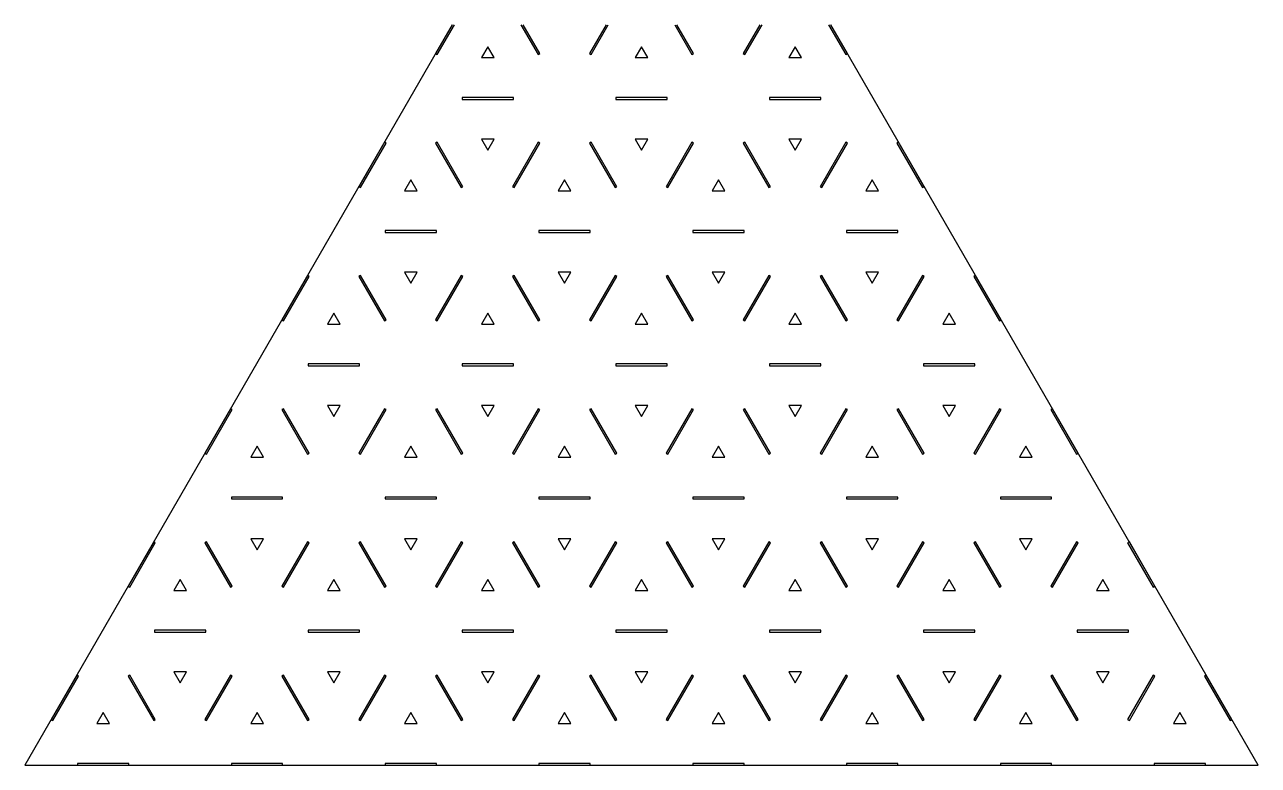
# Model space of a CAD drawing. Header units: inches. Extents: x -3170 to 1154, y -336 to 1536.
# Drawn here: x -1215 to -573, y 1151 to 1536 of the extents above; entities that cross this region are included whole.
import ezdxf

# ---------------------------------------------------------------- set-up
doc = ezdxf.new("R2010")
doc.units = ezdxf.units.IN
doc.header["$MEASUREMENT"] = 0

msp = doc.modelspace()

# ---------------------------------------------------------------- linework, layer by layer
for p, q in [((-992.21, 1535.79), (-1214.63, 1150.54)), ((-992.21, 1535.79), (-1000.87, 1520.79)), ((-1000, 1520.29), (-991.05, 1535.79)), ((-956.48, 1535.79), (-947.53, 1520.29)), ((-946.67, 1520.79), (-955.33, 1535.79)), ((-912.21, 1535.79), (-920.87, 1520.79)), ((-920, 1520.29), (-911.05, 1535.79)), ((-876.48, 1535.79), (-867.53, 1520.29)), ((-866.67, 1520.79), (-875.33, 1535.79)), ((-832.21, 1535.79), (-840.87, 1520.79)), ((-840, 1520.29), (-831.05, 1535.79)), ((-796.48, 1535.79), (-787.53, 1520.29)), ((-786.67, 1520.79), (-795.33, 1535.79)), ((-572.9, 1150.54), (-795.33, 1535.79)), ((-973.77, 1524.35), (-977.06, 1518.64)), ((-970.47, 1518.64), (-973.77, 1524.35)), ((-893.77, 1524.35), (-897.06, 1518.64)), ((-890.47, 1518.64), (-893.77, 1524.35)), ((-813.77, 1524.35), (-817.06, 1518.64)), ((-810.47, 1518.64), (-813.77, 1524.35)), ((-1000.87, 1520.79), (-1000, 1520.29)), ((-977.06, 1518.64), (-970.47, 1518.64)), ((-947.53, 1520.29), (-946.67, 1520.79)), ((-920.87, 1520.79), (-920, 1520.29)), ((-897.06, 1518.64), (-890.47, 1518.64)), ((-867.53, 1520.29), (-866.67, 1520.79)), ((-840.87, 1520.79), (-840, 1520.29)), ((-817.06, 1518.64), (-810.47, 1518.64)), ((-787.53, 1520.29), (-786.67, 1520.79)), ((-987.1, 1497.95), (-987.1, 1496.95)), ((-960.43, 1497.95), (-987.1, 1497.95)), ((-987.1, 1496.95), (-960.43, 1496.95)), ((-960.43, 1496.95), (-960.43, 1497.95)), ((-907.1, 1497.95), (-907.1, 1496.95)), ((-880.43, 1497.95), (-907.1, 1497.95)), ((-907.1, 1496.95), (-880.43, 1496.95)), ((-880.43, 1496.95), (-880.43, 1497.95)), ((-827.1, 1497.95), (-827.1, 1496.95)), ((-800.43, 1497.95), (-827.1, 1497.95)), ((-827.1, 1496.95), (-800.43, 1496.95)), ((-800.43, 1496.95), (-800.43, 1497.95)), ((-970.47, 1476.26), (-977.06, 1476.26)), ((-977.06, 1476.26), (-973.77, 1470.55)), ((-973.77, 1470.55), (-970.47, 1476.26)), ((-890.47, 1476.26), (-897.06, 1476.26)), ((-897.06, 1476.26), (-893.77, 1470.55)), ((-893.77, 1470.55), (-890.47, 1476.26)), ((-810.47, 1476.26), (-817.06, 1476.26)), ((-817.06, 1476.26), (-813.77, 1470.55)), ((-813.77, 1470.55), (-810.47, 1476.26)), ((-1027.53, 1474.6), (-1040.87, 1451.51)), ((-1040, 1451.01), (-1026.67, 1474.1)), ((-1026.67, 1474.1), (-1027.53, 1474.6)), ((-1000, 1474.6), (-1000.87, 1474.1)), ((-1000.87, 1474.1), (-987.53, 1451.01)), ((-986.67, 1451.51), (-1000, 1474.6)), ((-947.53, 1474.6), (-960.87, 1451.51)), ((-960, 1451.01), (-946.67, 1474.1)), ((-946.67, 1474.1), (-947.53, 1474.6)), ((-920, 1474.6), (-920.87, 1474.1)), ((-920.87, 1474.1), (-907.53, 1451.01)), ((-906.67, 1451.51), (-920, 1474.6)), ((-867.53, 1474.6), (-880.87, 1451.51)), ((-880, 1451.01), (-866.67, 1474.1)), ((-866.67, 1474.1), (-867.53, 1474.6)), ((-840, 1474.6), (-840.87, 1474.1)), ((-840.87, 1474.1), (-827.53, 1451.01)), ((-826.67, 1451.51), (-840, 1474.6)), ((-787.53, 1474.6), (-800.87, 1451.51)), ((-800, 1451.01), (-786.67, 1474.1)), ((-786.67, 1474.1), (-787.53, 1474.6)), ((-760, 1474.6), (-760.87, 1474.1)), ((-760.87, 1474.1), (-747.53, 1451.01)), ((-746.67, 1451.51), (-760, 1474.6)), ((-1040.87, 1451.51), (-1040, 1451.01)), ((-1013.77, 1455.07), (-1017.06, 1449.36)), ((-1010.47, 1449.36), (-1013.77, 1455.07)), ((-987.53, 1451.01), (-986.67, 1451.51)), ((-960.87, 1451.51), (-960, 1451.01)), ((-933.77, 1455.07), (-937.06, 1449.36)), ((-930.47, 1449.36), (-933.77, 1455.07)), ((-907.53, 1451.01), (-906.67, 1451.51)), ((-880.87, 1451.51), (-880, 1451.01)), ((-853.77, 1455.07), (-857.06, 1449.36)), ((-850.47, 1449.36), (-853.77, 1455.07)), ((-827.53, 1451.01), (-826.67, 1451.51)), ((-800.87, 1451.51), (-800, 1451.01)), ((-773.77, 1455.07), (-777.06, 1449.36)), ((-770.47, 1449.36), (-773.77, 1455.07)), ((-747.53, 1451.01), (-746.67, 1451.51)), ((-1017.06, 1449.36), (-1010.47, 1449.36)), ((-937.06, 1449.36), (-930.47, 1449.36)), ((-857.06, 1449.36), (-850.47, 1449.36)), ((-777.06, 1449.36), (-770.47, 1449.36)), ((-1027.1, 1428.67), (-1027.1, 1427.67)), ((-1000.43, 1428.67), (-1027.1, 1428.67)), ((-1027.1, 1427.67), (-1000.43, 1427.67)), ((-1000.43, 1427.67), (-1000.43, 1428.67)), ((-947.1, 1428.67), (-947.1, 1427.67)), ((-920.43, 1428.67), (-947.1, 1428.67)), ((-947.1, 1427.67), (-920.43, 1427.67)), ((-920.43, 1427.67), (-920.43, 1428.67)), ((-867.1, 1428.67), (-867.1, 1427.67)), ((-840.43, 1428.67), (-867.1, 1428.67)), ((-867.1, 1427.67), (-840.43, 1427.67)), ((-840.43, 1427.67), (-840.43, 1428.67)), ((-787.1, 1428.67), (-787.1, 1427.67)), ((-760.43, 1428.67), (-787.1, 1428.67)), ((-787.1, 1427.67), (-760.43, 1427.67)), ((-760.43, 1427.67), (-760.43, 1428.67)), ((-1010.47, 1406.98), (-1017.06, 1406.98)), ((-1017.06, 1406.98), (-1013.77, 1401.27)), ((-1013.77, 1401.27), (-1010.47, 1406.98)), ((-930.47, 1406.98), (-937.06, 1406.98)), ((-937.06, 1406.98), (-933.77, 1401.27)), ((-933.77, 1401.27), (-930.47, 1406.98)), ((-850.47, 1406.98), (-857.06, 1406.98)), ((-857.06, 1406.98), (-853.77, 1401.27)), ((-853.77, 1401.27), (-850.47, 1406.98)), ((-770.47, 1406.98), (-777.06, 1406.98)), ((-777.06, 1406.98), (-773.77, 1401.27)), ((-773.77, 1401.27), (-770.47, 1406.98)), ((-1067.53, 1405.32), (-1080.87, 1382.23)), ((-1080, 1381.73), (-1066.67, 1404.82)), ((-1066.67, 1404.82), (-1067.53, 1405.32)), ((-1040, 1405.32), (-1040.87, 1404.82)), ((-1040.87, 1404.82), (-1027.53, 1381.73)), ((-1026.67, 1382.23), (-1040, 1405.32)), ((-987.53, 1405.32), (-1000.87, 1382.23)), ((-1000, 1381.73), (-986.67, 1404.82)), ((-986.67, 1404.82), (-987.53, 1405.32)), ((-960, 1405.32), (-960.87, 1404.82)), ((-960.87, 1404.82), (-947.53, 1381.73)), ((-946.67, 1382.23), (-960, 1405.32)), ((-907.53, 1405.32), (-920.87, 1382.23)), ((-920, 1381.73), (-906.67, 1404.82)), ((-906.67, 1404.82), (-907.53, 1405.32)), ((-880, 1405.32), (-880.87, 1404.82)), ((-880.87, 1404.82), (-867.53, 1381.73)), ((-866.67, 1382.23), (-880, 1405.32)), ((-827.53, 1405.32), (-840.87, 1382.23)), ((-840, 1381.73), (-826.67, 1404.82)), ((-826.67, 1404.82), (-827.53, 1405.32)), ((-800, 1405.32), (-800.87, 1404.82)), ((-800.87, 1404.82), (-787.53, 1381.73)), ((-786.67, 1382.23), (-800, 1405.32)), ((-747.53, 1405.32), (-760.87, 1382.23)), ((-760, 1381.73), (-746.67, 1404.82)), ((-746.67, 1404.82), (-747.53, 1405.32)), ((-720, 1405.32), (-720.87, 1404.82)), ((-720.87, 1404.82), (-707.53, 1381.73)), ((-706.67, 1382.23), (-720, 1405.32)), ((-1080.87, 1382.23), (-1080, 1381.73)), ((-1053.77, 1385.78), (-1057.06, 1380.08)), ((-1057.06, 1380.08), (-1050.47, 1380.08)), ((-1050.47, 1380.08), (-1053.77, 1385.78)), ((-1027.53, 1381.73), (-1026.67, 1382.23)), ((-1000.87, 1382.23), (-1000, 1381.73)), ((-973.77, 1385.78), (-977.06, 1380.08)), ((-977.06, 1380.08), (-970.47, 1380.08)), ((-970.47, 1380.08), (-973.77, 1385.78)), ((-947.53, 1381.73), (-946.67, 1382.23)), ((-920.87, 1382.23), (-920, 1381.73)), ((-893.77, 1385.78), (-897.06, 1380.08)), ((-897.06, 1380.08), (-890.47, 1380.08)), ((-890.47, 1380.08), (-893.77, 1385.78)), ((-867.53, 1381.73), (-866.67, 1382.23)), ((-840.87, 1382.23), (-840, 1381.73)), ((-813.77, 1385.78), (-817.06, 1380.08)), ((-817.06, 1380.08), (-810.47, 1380.08)), ((-810.47, 1380.08), (-813.77, 1385.78)), ((-787.53, 1381.73), (-786.67, 1382.23)), ((-760.87, 1382.23), (-760, 1381.73)), ((-733.77, 1385.78), (-737.06, 1380.08)), ((-737.06, 1380.08), (-730.47, 1380.08)), ((-730.47, 1380.08), (-733.77, 1385.78)), ((-707.53, 1381.73), (-706.67, 1382.23)), ((-1067.1, 1359.38), (-1067.1, 1358.38)), ((-1040.43, 1359.38), (-1067.1, 1359.38)), ((-1067.1, 1358.38), (-1040.43, 1358.38)), ((-1040.43, 1358.38), (-1040.43, 1359.38)), ((-987.1, 1359.38), (-987.1, 1358.38)), ((-960.43, 1359.38), (-987.1, 1359.38)), ((-987.1, 1358.38), (-960.43, 1358.38)), ((-960.43, 1358.38), (-960.43, 1359.38)), ((-907.1, 1359.38), (-907.1, 1358.38)), ((-880.43, 1359.38), (-907.1, 1359.38)), ((-907.1, 1358.38), (-880.43, 1358.38)), ((-880.43, 1358.38), (-880.43, 1359.38)), ((-827.1, 1359.38), (-827.1, 1358.38)), ((-800.43, 1359.38), (-827.1, 1359.38)), ((-827.1, 1358.38), (-800.43, 1358.38)), ((-800.43, 1358.38), (-800.43, 1359.38)), ((-747.1, 1359.38), (-747.1, 1358.38)), ((-720.43, 1359.38), (-747.1, 1359.38)), ((-747.1, 1358.38), (-720.43, 1358.38)), ((-720.43, 1358.38), (-720.43, 1359.38)), ((-1107.53, 1336.04), (-1120.87, 1312.95)), ((-1120, 1312.45), (-1106.67, 1335.54)), ((-1106.67, 1335.54), (-1107.53, 1336.04)), ((-1080, 1336.04), (-1080.87, 1335.54)), ((-1080.87, 1335.54), (-1067.53, 1312.45)), ((-1066.67, 1312.95), (-1080, 1336.04)), ((-1050.47, 1337.69), (-1057.06, 1337.69)), ((-1057.06, 1337.69), (-1053.77, 1331.98)), ((-1053.77, 1331.98), (-1050.47, 1337.69)), ((-1027.53, 1336.04), (-1040.87, 1312.95)), ((-1040, 1312.45), (-1026.67, 1335.54)), ((-1026.67, 1335.54), (-1027.53, 1336.04)), ((-1000, 1336.04), (-1000.87, 1335.54)), ((-1000.87, 1335.54), (-987.53, 1312.45)), ((-986.67, 1312.95), (-1000, 1336.04)), ((-970.47, 1337.69), (-977.06, 1337.69)), ((-977.06, 1337.69), (-973.77, 1331.98)), ((-973.77, 1331.98), (-970.47, 1337.69)), ((-947.53, 1336.04), (-960.87, 1312.95)), ((-960, 1312.45), (-946.67, 1335.54)), ((-946.67, 1335.54), (-947.53, 1336.04)), ((-920, 1336.04), (-920.87, 1335.54)), ((-920.87, 1335.54), (-907.53, 1312.45)), ((-906.67, 1312.95), (-920, 1336.04)), ((-890.47, 1337.69), (-897.06, 1337.69)), ((-897.06, 1337.69), (-893.77, 1331.98)), ((-893.77, 1331.98), (-890.47, 1337.69)), ((-867.53, 1336.04), (-880.87, 1312.95)), ((-880, 1312.45), (-866.67, 1335.54)), ((-866.67, 1335.54), (-867.53, 1336.04)), ((-840, 1336.04), (-840.87, 1335.54)), ((-840.87, 1335.54), (-827.53, 1312.45)), ((-826.67, 1312.95), (-840, 1336.04)), ((-810.47, 1337.69), (-817.06, 1337.69)), ((-817.06, 1337.69), (-813.77, 1331.98)), ((-813.77, 1331.98), (-810.47, 1337.69)), ((-787.53, 1336.04), (-800.87, 1312.95)), ((-800, 1312.45), (-786.67, 1335.54)), ((-786.67, 1335.54), (-787.53, 1336.04)), ((-760, 1336.04), (-760.87, 1335.54)), ((-760.87, 1335.54), (-747.53, 1312.45)), ((-746.67, 1312.95), (-760, 1336.04)), ((-730.47, 1337.69), (-737.06, 1337.69)), ((-737.06, 1337.69), (-733.77, 1331.98)), ((-733.77, 1331.98), (-730.47, 1337.69)), ((-707.53, 1336.04), (-720.87, 1312.95)), ((-720, 1312.45), (-706.67, 1335.54)), ((-706.67, 1335.54), (-707.53, 1336.04)), ((-680, 1336.04), (-680.87, 1335.54)), ((-680.87, 1335.54), (-667.53, 1312.45)), ((-666.67, 1312.95), (-680, 1336.04)), ((-1093.77, 1316.5), (-1097.06, 1310.79)), ((-1090.47, 1310.79), (-1093.77, 1316.5)), ((-1013.77, 1316.5), (-1017.06, 1310.79)), ((-1010.47, 1310.79), (-1013.77, 1316.5)), ((-933.77, 1316.5), (-937.06, 1310.79)), ((-930.47, 1310.79), (-933.77, 1316.5)), ((-853.77, 1316.5), (-857.06, 1310.79)), ((-850.47, 1310.79), (-853.77, 1316.5)), ((-773.77, 1316.5), (-777.06, 1310.79)), ((-770.47, 1310.79), (-773.77, 1316.5)), ((-693.77, 1316.5), (-697.06, 1310.79)), ((-690.47, 1310.79), (-693.77, 1316.5)), ((-1120.87, 1312.95), (-1120, 1312.45)), ((-1097.06, 1310.79), (-1090.47, 1310.79)), ((-1067.53, 1312.45), (-1066.67, 1312.95)), ((-1040.87, 1312.95), (-1040, 1312.45)), ((-1017.06, 1310.79), (-1010.47, 1310.79)), ((-987.53, 1312.45), (-986.67, 1312.95)), ((-960.87, 1312.95), (-960, 1312.45)), ((-937.06, 1310.79), (-930.47, 1310.79)), ((-907.53, 1312.45), (-906.67, 1312.95)), ((-880.87, 1312.95), (-880, 1312.45)), ((-857.06, 1310.79), (-850.47, 1310.79)), ((-827.53, 1312.45), (-826.67, 1312.95)), ((-800.87, 1312.95), (-800, 1312.45)), ((-777.06, 1310.79), (-770.47, 1310.79)), ((-747.53, 1312.45), (-746.67, 1312.95)), ((-720.87, 1312.95), (-720, 1312.45)), ((-697.06, 1310.79), (-690.47, 1310.79)), ((-667.53, 1312.45), (-666.67, 1312.95)), ((-1107.1, 1290.1), (-1107.1, 1289.1)), ((-1080.43, 1290.1), (-1107.1, 1290.1)), ((-1080.43, 1289.1), (-1080.43, 1290.1)), ((-1027.1, 1290.1), (-1027.1, 1289.1)), ((-1000.43, 1290.1), (-1027.1, 1290.1)), ((-1000.43, 1289.1), (-1000.43, 1290.1)), ((-947.1, 1290.1), (-947.1, 1289.1)), ((-920.43, 1290.1), (-947.1, 1290.1)), ((-920.43, 1289.1), (-920.43, 1290.1)), ((-867.1, 1290.1), (-867.1, 1289.1)), ((-840.43, 1290.1), (-867.1, 1290.1)), ((-840.43, 1289.1), (-840.43, 1290.1)), ((-787.1, 1290.1), (-787.1, 1289.1)), ((-760.43, 1290.1), (-787.1, 1290.1)), ((-760.43, 1289.1), (-760.43, 1290.1)), ((-707.1, 1290.1), (-707.1, 1289.1)), ((-680.43, 1290.1), (-707.1, 1290.1)), ((-680.43, 1289.1), (-680.43, 1290.1)), ((-1107.1, 1289.1), (-1080.43, 1289.1)), ((-1027.1, 1289.1), (-1000.43, 1289.1)), ((-947.1, 1289.1), (-920.43, 1289.1)), ((-867.1, 1289.1), (-840.43, 1289.1)), ((-787.1, 1289.1), (-760.43, 1289.1)), ((-707.1, 1289.1), (-680.43, 1289.1)), ((-1147.53, 1266.76), (-1160.87, 1243.66)), ((-1160, 1243.16), (-1146.67, 1266.26)), ((-1146.67, 1266.26), (-1147.53, 1266.76)), ((-1120, 1266.76), (-1120.87, 1266.26)), ((-1120.87, 1266.26), (-1107.53, 1243.16)), ((-1106.67, 1243.66), (-1120, 1266.76)), ((-1090.47, 1268.41), (-1097.06, 1268.41)), ((-1097.06, 1268.41), (-1093.77, 1262.7)), ((-1093.77, 1262.7), (-1090.47, 1268.41)), ((-1067.53, 1266.76), (-1080.87, 1243.66)), ((-1080, 1243.16), (-1066.67, 1266.26)), ((-1066.67, 1266.26), (-1067.53, 1266.76)), ((-1040, 1266.76), (-1040.87, 1266.26)), ((-1040.87, 1266.26), (-1027.53, 1243.16)), ((-1026.67, 1243.66), (-1040, 1266.76)), ((-1010.47, 1268.41), (-1017.06, 1268.41)), ((-1017.06, 1268.41), (-1013.77, 1262.7)), ((-1013.77, 1262.7), (-1010.47, 1268.41)), ((-987.53, 1266.76), (-1000.87, 1243.66)), ((-1000, 1243.16), (-986.67, 1266.26)), ((-986.67, 1266.26), (-987.53, 1266.76)), ((-960, 1266.76), (-960.87, 1266.26)), ((-960.87, 1266.26), (-947.53, 1243.16)), ((-946.67, 1243.66), (-960, 1266.76)), ((-930.47, 1268.41), (-937.06, 1268.41)), ((-937.06, 1268.41), (-933.77, 1262.7)), ((-933.77, 1262.7), (-930.47, 1268.41)), ((-907.53, 1266.76), (-920.87, 1243.66)), ((-920, 1243.16), (-906.67, 1266.26)), ((-906.67, 1266.26), (-907.53, 1266.76)), ((-880, 1266.76), (-880.87, 1266.26)), ((-880.87, 1266.26), (-867.53, 1243.16)), ((-866.67, 1243.66), (-880, 1266.76)), ((-850.47, 1268.41), (-857.06, 1268.41)), ((-857.06, 1268.41), (-853.77, 1262.7)), ((-853.77, 1262.7), (-850.47, 1268.41)), ((-827.53, 1266.76), (-840.87, 1243.66)), ((-840, 1243.16), (-826.67, 1266.26)), ((-826.67, 1266.26), (-827.53, 1266.76)), ((-800, 1266.76), (-800.87, 1266.26)), ((-800.87, 1266.26), (-787.53, 1243.16)), ((-786.67, 1243.66), (-800, 1266.76)), ((-770.47, 1268.41), (-777.06, 1268.41)), ((-777.06, 1268.41), (-773.77, 1262.7)), ((-773.77, 1262.7), (-770.47, 1268.41)), ((-747.53, 1266.76), (-760.87, 1243.66)), ((-760, 1243.16), (-746.67, 1266.26)), ((-746.67, 1266.26), (-747.53, 1266.76)), ((-720, 1266.76), (-720.87, 1266.26)), ((-720.87, 1266.26), (-707.53, 1243.16)), ((-706.67, 1243.66), (-720, 1266.76)), ((-690.47, 1268.41), (-697.06, 1268.41)), ((-697.06, 1268.41), (-693.77, 1262.7)), ((-693.77, 1262.7), (-690.47, 1268.41)), ((-667.53, 1266.76), (-680.87, 1243.66)), ((-680, 1243.16), (-666.67, 1266.26)), ((-666.67, 1266.26), (-667.53, 1266.76)), ((-640, 1266.76), (-640.87, 1266.26)), ((-640.87, 1266.26), (-627.53, 1243.16)), ((-626.67, 1243.66), (-640, 1266.76)), ((-1133.77, 1247.22), (-1137.06, 1241.51)), ((-1130.47, 1241.51), (-1133.77, 1247.22)), ((-1053.77, 1247.22), (-1057.06, 1241.51)), ((-1050.47, 1241.51), (-1053.77, 1247.22)), ((-973.77, 1247.22), (-977.06, 1241.51)), ((-970.47, 1241.51), (-973.77, 1247.22)), ((-893.77, 1247.22), (-897.06, 1241.51)), ((-890.47, 1241.51), (-893.77, 1247.22)), ((-813.77, 1247.22), (-817.06, 1241.51)), ((-810.47, 1241.51), (-813.77, 1247.22)), ((-733.77, 1247.22), (-737.06, 1241.51)), ((-730.47, 1241.51), (-733.77, 1247.22)), ((-653.77, 1247.22), (-657.06, 1241.51)), ((-650.47, 1241.51), (-653.77, 1247.22)), ((-1160.87, 1243.66), (-1160, 1243.16)), ((-1137.06, 1241.51), (-1130.47, 1241.51)), ((-1107.53, 1243.16), (-1106.67, 1243.66)), ((-1080.87, 1243.66), (-1080, 1243.16)), ((-1057.06, 1241.51), (-1050.47, 1241.51)), ((-1027.53, 1243.16), (-1026.67, 1243.66)), ((-1000.87, 1243.66), (-1000, 1243.16)), ((-977.06, 1241.51), (-970.47, 1241.51)), ((-947.53, 1243.16), (-946.67, 1243.66)), ((-920.87, 1243.66), (-920, 1243.16)), ((-897.06, 1241.51), (-890.47, 1241.51)), ((-867.53, 1243.16), (-866.67, 1243.66)), ((-840.87, 1243.66), (-840, 1243.16)), ((-817.06, 1241.51), (-810.47, 1241.51)), ((-787.53, 1243.16), (-786.67, 1243.66)), ((-760.87, 1243.66), (-760, 1243.16)), ((-737.06, 1241.51), (-730.47, 1241.51)), ((-707.53, 1243.16), (-706.67, 1243.66)), ((-680.87, 1243.66), (-680, 1243.16)), ((-657.06, 1241.51), (-650.47, 1241.51)), ((-627.53, 1243.16), (-626.67, 1243.66)), ((-1147.1, 1220.82), (-1147.1, 1219.82)), ((-1120.43, 1220.82), (-1147.1, 1220.82)), ((-1147.1, 1219.82), (-1120.43, 1219.82)), ((-1120.43, 1219.82), (-1120.43, 1220.82)), ((-1067.1, 1220.82), (-1067.1, 1219.82)), ((-1040.43, 1220.82), (-1067.1, 1220.82)), ((-1067.1, 1219.82), (-1040.43, 1219.82)), ((-1040.43, 1219.82), (-1040.43, 1220.82)), ((-987.1, 1220.82), (-987.1, 1219.82)), ((-960.43, 1220.82), (-987.1, 1220.82)), ((-987.1, 1219.82), (-960.43, 1219.82)), ((-960.43, 1219.82), (-960.43, 1220.82)), ((-907.1, 1220.82), (-907.1, 1219.82)), ((-880.43, 1220.82), (-907.1, 1220.82)), ((-907.1, 1219.82), (-880.43, 1219.82)), ((-880.43, 1219.82), (-880.43, 1220.82)), ((-827.1, 1220.82), (-827.1, 1219.82)), ((-800.43, 1220.82), (-827.1, 1220.82)), ((-827.1, 1219.82), (-800.43, 1219.82)), ((-800.43, 1219.82), (-800.43, 1220.82)), ((-747.1, 1220.82), (-747.1, 1219.82)), ((-720.43, 1220.82), (-747.1, 1220.82)), ((-747.1, 1219.82), (-720.43, 1219.82)), ((-720.43, 1219.82), (-720.43, 1220.82)), ((-667.1, 1220.82), (-667.1, 1219.82)), ((-640.43, 1220.82), (-667.1, 1220.82)), ((-667.1, 1219.82), (-640.43, 1219.82)), ((-640.43, 1219.82), (-640.43, 1220.82)), ((-1187.53, 1197.48), (-1200.87, 1174.38)), ((-1200, 1173.88), (-1186.67, 1196.98)), ((-1186.67, 1196.98), (-1187.53, 1197.48)), ((-1160, 1197.48), (-1160.87, 1196.98)), ((-1160.87, 1196.98), (-1147.53, 1173.88)), ((-1146.67, 1174.38), (-1160, 1197.48)), ((-1130.47, 1199.13), (-1137.06, 1199.13)), ((-1137.06, 1199.13), (-1133.77, 1193.42)), ((-1133.77, 1193.42), (-1130.47, 1199.13)), ((-1107.53, 1197.48), (-1120.87, 1174.38)), ((-1120, 1173.88), (-1106.67, 1196.98)), ((-1106.67, 1196.98), (-1107.53, 1197.48)), ((-1080, 1197.48), (-1080.87, 1196.98)), ((-1080.87, 1196.98), (-1067.53, 1173.88)), ((-1066.67, 1174.38), (-1080, 1197.48)), ((-1050.47, 1199.13), (-1057.06, 1199.13)), ((-1057.06, 1199.13), (-1053.77, 1193.42)), ((-1053.77, 1193.42), (-1050.47, 1199.13)), ((-1027.53, 1197.48), (-1040.87, 1174.38)), ((-1040, 1173.88), (-1026.67, 1196.98)), ((-1026.67, 1196.98), (-1027.53, 1197.48)), ((-1000, 1197.48), (-1000.87, 1196.98)), ((-1000.87, 1196.98), (-987.53, 1173.88)), ((-986.67, 1174.38), (-1000, 1197.48)), ((-970.47, 1199.13), (-977.06, 1199.13)), ((-977.06, 1199.13), (-973.77, 1193.42)), ((-973.77, 1193.42), (-970.47, 1199.13)), ((-947.53, 1197.48), (-960.87, 1174.38)), ((-960, 1173.88), (-946.67, 1196.98)), ((-946.67, 1196.98), (-947.53, 1197.48)), ((-920, 1197.48), (-920.87, 1196.98)), ((-920.87, 1196.98), (-907.53, 1173.88)), ((-906.67, 1174.38), (-920, 1197.48)), ((-890.47, 1199.13), (-897.06, 1199.13)), ((-897.06, 1199.13), (-893.77, 1193.42)), ((-893.77, 1193.42), (-890.47, 1199.13)), ((-867.53, 1197.48), (-880.87, 1174.38)), ((-880, 1173.88), (-866.67, 1196.98)), ((-866.67, 1196.98), (-867.53, 1197.48)), ((-840, 1197.48), (-840.87, 1196.98)), ((-840.87, 1196.98), (-827.53, 1173.88)), ((-826.67, 1174.38), (-840, 1197.48)), ((-810.47, 1199.13), (-817.06, 1199.13)), ((-817.06, 1199.13), (-813.77, 1193.42)), ((-813.77, 1193.42), (-810.47, 1199.13)), ((-787.53, 1197.48), (-800.87, 1174.38)), ((-800, 1173.88), (-786.67, 1196.98)), ((-786.67, 1196.98), (-787.53, 1197.48)), ((-760, 1197.48), (-760.87, 1196.98)), ((-760.87, 1196.98), (-747.53, 1173.88)), ((-746.67, 1174.38), (-760, 1197.48)), ((-730.47, 1199.13), (-737.06, 1199.13)), ((-737.06, 1199.13), (-733.77, 1193.42)), ((-733.77, 1193.42), (-730.47, 1199.13)), ((-707.53, 1197.48), (-720.87, 1174.38)), ((-720, 1173.88), (-706.67, 1196.98)), ((-706.67, 1196.98), (-707.53, 1197.48)), ((-680, 1197.48), (-680.87, 1196.98)), ((-680.87, 1196.98), (-667.53, 1173.88)), ((-666.67, 1174.38), (-680, 1197.48)), ((-650.47, 1199.13), (-657.06, 1199.13)), ((-657.06, 1199.13), (-653.77, 1193.42)), ((-653.77, 1193.42), (-650.47, 1199.13)), ((-627.53, 1197.48), (-640.87, 1174.38)), ((-640, 1173.88), (-626.67, 1196.98)), ((-626.67, 1196.98), (-627.53, 1197.48)), ((-600, 1197.48), (-600.87, 1196.98)), ((-600.87, 1196.98), (-587.53, 1173.88)), ((-586.67, 1174.38), (-600, 1197.48)), ((-1200.87, 1174.38), (-1200, 1173.88)), ((-1173.77, 1177.94), (-1177.06, 1172.23)), ((-1170.47, 1172.23), (-1173.77, 1177.94)), ((-1147.53, 1173.88), (-1146.67, 1174.38)), ((-1120.87, 1174.38), (-1120, 1173.88)), ((-1093.77, 1177.94), (-1097.06, 1172.23)), ((-1090.47, 1172.23), (-1093.77, 1177.94)), ((-1067.53, 1173.88), (-1066.67, 1174.38)), ((-1040.87, 1174.38), (-1040, 1173.88)), ((-1013.77, 1177.94), (-1017.06, 1172.23)), ((-1010.47, 1172.23), (-1013.77, 1177.94)), ((-987.53, 1173.88), (-986.67, 1174.38)), ((-960.87, 1174.38), (-960, 1173.88)), ((-933.77, 1177.94), (-937.06, 1172.23)), ((-930.47, 1172.23), (-933.77, 1177.94)), ((-907.53, 1173.88), (-906.67, 1174.38)), ((-880.87, 1174.38), (-880, 1173.88)), ((-853.77, 1177.94), (-857.06, 1172.23)), ((-850.47, 1172.23), (-853.77, 1177.94)), ((-827.53, 1173.88), (-826.67, 1174.38)), ((-800.87, 1174.38), (-800, 1173.88)), ((-773.77, 1177.94), (-777.06, 1172.23)), ((-770.47, 1172.23), (-773.77, 1177.94)), ((-747.53, 1173.88), (-746.67, 1174.38)), ((-720.87, 1174.38), (-720, 1173.88)), ((-693.77, 1177.94), (-697.06, 1172.23)), ((-690.47, 1172.23), (-693.77, 1177.94)), ((-667.53, 1173.88), (-666.67, 1174.38)), ((-640.87, 1174.38), (-640, 1173.88)), ((-613.77, 1177.94), (-617.06, 1172.23)), ((-610.47, 1172.23), (-613.77, 1177.94)), ((-587.53, 1173.88), (-586.67, 1174.38)), ((-1177.06, 1172.23), (-1170.47, 1172.23)), ((-1097.06, 1172.23), (-1090.47, 1172.23)), ((-1017.06, 1172.23), (-1010.47, 1172.23)), ((-937.06, 1172.23), (-930.47, 1172.23)), ((-857.06, 1172.23), (-850.47, 1172.23)), ((-777.06, 1172.23), (-770.47, 1172.23)), ((-697.06, 1172.23), (-690.47, 1172.23)), ((-617.06, 1172.23), (-610.47, 1172.23)), ((-1214.63, 1150.54), (-572.9, 1150.54)), ((-1187.1, 1151.54), (-1187.1, 1150.54)), ((-1160.43, 1151.54), (-1187.1, 1151.54)), ((-1187.1, 1150.54), (-1160.43, 1150.54)), ((-1160.43, 1150.54), (-1160.43, 1151.54)), ((-1107.1, 1151.54), (-1107.1, 1150.54)), ((-1080.43, 1151.54), (-1107.1, 1151.54)), ((-1107.1, 1150.54), (-1080.43, 1150.54)), ((-1080.43, 1150.54), (-1080.43, 1151.54)), ((-1027.1, 1151.54), (-1027.1, 1150.54)), ((-1000.43, 1151.54), (-1027.1, 1151.54)), ((-1027.1, 1150.54), (-1000.43, 1150.54)), ((-1000.43, 1150.54), (-1000.43, 1151.54)), ((-947.1, 1151.54), (-947.1, 1150.54)), ((-920.43, 1151.54), (-947.1, 1151.54)), ((-947.1, 1150.54), (-920.43, 1150.54)), ((-920.43, 1150.54), (-920.43, 1151.54)), ((-867.1, 1151.54), (-867.1, 1150.54)), ((-840.43, 1151.54), (-867.1, 1151.54)), ((-867.1, 1150.54), (-840.43, 1150.54)), ((-840.43, 1150.54), (-840.43, 1151.54)), ((-787.1, 1151.54), (-787.1, 1150.54)), ((-760.43, 1151.54), (-787.1, 1151.54)), ((-787.1, 1150.54), (-760.43, 1150.54)), ((-760.43, 1150.54), (-760.43, 1151.54)), ((-707.1, 1151.54), (-707.1, 1150.54)), ((-680.43, 1151.54), (-707.1, 1151.54)), ((-707.1, 1150.54), (-680.43, 1150.54)), ((-680.43, 1150.54), (-680.43, 1151.54)), ((-627.1, 1151.54), (-627.1, 1150.54)), ((-600.43, 1151.54), (-627.1, 1151.54)), ((-627.1, 1150.54), (-600.43, 1150.54)), ((-600.43, 1150.54), (-600.43, 1151.54))]:
    msp.add_line(p, q)

doc.saveas('drawing.dxf')
